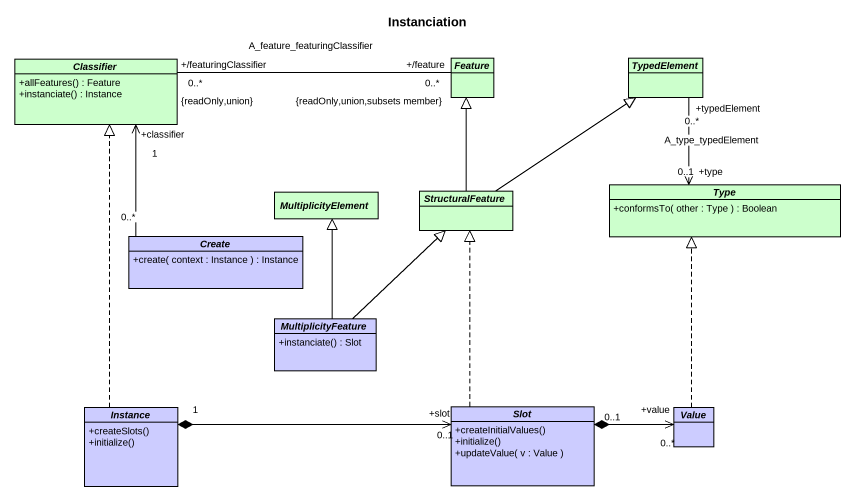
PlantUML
@startuml
title Instanciation
hide circle
hide empty members
skinparam classAttributeIconSize 0
abstract class Classifier #CCFFCC {
  +allFeatures() : Feature
  +instanciate() : Instance
}
abstract class Feature #CCFFCC
abstract class TypedElement #CCFFCC
abstract class MultiplicityElement #CCFFCC
abstract class StructuralFeature #CCFFCC
abstract class Type #CCFFCC {
  +conformsTo( other : Type ) : Boolean
}
abstract class "Create" as Create_ #CCCCFF {
  +create( context : Instance ) : Instance
}
abstract class MultiplicityFeature #CCCCFF {
  +instanciate() : Slot
}
abstract class Instance #CCCCFF {
  +createSlots()
  +initialize()
}
abstract class Slot #CCCCFF {
  +createInitialValues()
  +initialize()
  +updateValue( v : Value )
}
abstract class Value #CCCCFF
Classifier "+/featuringClassifier\n0..*\n{readOnly,union}" -right- "+/feature\n0..*\n{readOnly,union,subsets member}" Feature : A_feature_featuringClassifier
TypedElement "+typedElement\n0..*" --> "+type\n0..1" Type : A_type_typedElement
StructuralFeature -up-|> Feature
StructuralFeature -up-|> TypedElement
Create_ "0..*" -up-> "+classifier\n1" Classifier
MultiplicityFeature -up-|> MultiplicityElement
MultiplicityFeature -up-|> StructuralFeature
Instance .up.|> Classifier
Instance "1" *-right-> "+slot\n0..1" Slot
Slot .up.|> StructuralFeature
Slot "0..1" *-right-> "+value\n0..*" Value
Value .up.|> Type
@enduml
